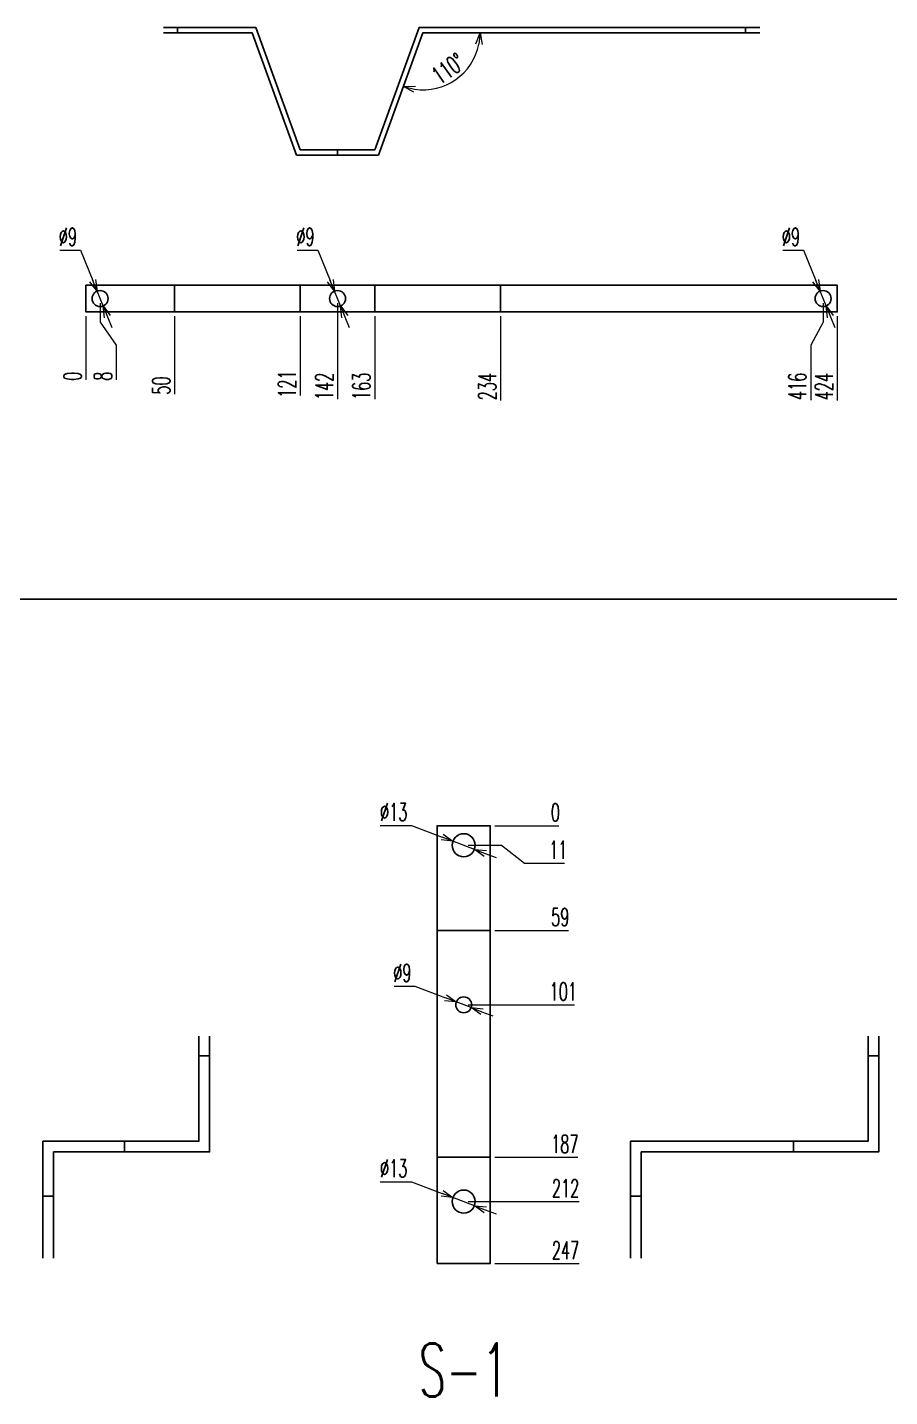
# Model space of a CAD drawing. Header units: millimetres. Extents: x 173893 to 258446, y -176540 to -123824.
# Drawn here: x 187419 to 187905, y -148383 to -147611 of the extents above; entities that cross this region are included whole.
import ezdxf
from ezdxf.enums import TextEntityAlignment as Align

# ---------------------------------------------------------------- set-up
doc = ezdxf.new("R2010")
doc.units = ezdxf.units.MM
doc.header["$LTSCALE"] = 3
doc.layers.add('@.DM. NÉT CHÍNH', color=7, linetype='Continuous')
doc.layers.add('@.VISIBLE', color=7, linetype='Continuous')
doc.styles.add('Ann_w01', font='romans.shx', dxfattribs={"width": 0.6, "bigfont": 'chineset.shx'})
doc.dimstyles.new('Dim 01_SC05', dxfattribs={"dimscale": 5, "dimtxt": 2, "dimasz": 1.3, "dimexe": 0.5, "dimexo": 0.5, "dimgap": 0.5, "dimtad": 1, "dimtoh": 1, "dimdec": 1, "dimzin": 12, "dimdsep": 46, "dimtxsty": 'Ann_w01', "dimblk": 'OPEN30', "dimcen": 1.5, "dimclrd": 6, "dimclre": 6, "dimclrt": 3, "dimadec": 1, "dimazin": 3, "dimtm": 1e-09, "dimtfac": 1, "dimtdec": 1, "dimtmove": 0, "dimatfit": 3, "dimldrblk": 'OPEN30', "dimfxl": 1, "dimtolj": 1, "dimlwd": 20, "dimlwe": 20, "dimarcsym": 0})

# ---------------------------------------------------------------- blocks, each defined once
blk = doc.blocks.new('*D1620')
at = {"layer": '@.DM. NÉT CHÍNH', "color": 6, "linetype": 'Continuous', "lineweight": 20, "transparency": 16777216}
blk.add_line((187451.62, -147773.59), (187451.62, -147809.39), dxfattribs=at)
at = {"layer": 'Defpoints', "color": 0, "linetype": 'Continuous', "transparency": 16777216}
for p in [(187451.62, -147763.59), (187451.62, -147771.09), (187451.62, -147802.89)]:
    blk.add_point(p, dxfattribs=at)
at = {"layer": '@.DM. NÉT CHÍNH', "color": 3, "linetype": 'Continuous', "transparency": 16777216, "insert": (187444.12, -147807.39), "char_height": 10, "attachment_point": 5, "rotation": 90, "style": 'Ann_w01'}
blk.add_mtext('\\A1;0', dxfattribs=at)
blk = doc.blocks.new('_Open30')
at = {"color": 0, "linetype": 'ByBlock', "lineweight": -2}
for p, q in [((-1, 0.27), (0, 0)), ((0, 0), (-1, -0.27)), ((0, 0), (-1, 0))]:
    blk.add_line(p, q, dxfattribs=at)
blk = doc.blocks.new('*D1612')
at = {"layer": '@.DM. NÉT CHÍNH', "color": 6, "linetype": 'Continuous', "lineweight": 20, "transparency": 16777216}
for p, q in [((187459.62, -147766.09), (187459.62, -147776.89)), ((187459.62, -147776.89), (187468.76, -147789.89)), ((187468.76, -147789.89), (187468.76, -147809.39))]:
    blk.add_line(p, q, dxfattribs=at)
at = {"layer": 'Defpoints', "color": 0, "linetype": 'Continuous', "transparency": 16777216}
for p in [(187451.62, -147763.59), (187459.62, -147763.59), (187468.76, -147802.89)]:
    blk.add_point(p, dxfattribs=at)
at = {"layer": '@.DM. NÉT CHÍNH', "color": 3, "linetype": 'Continuous', "transparency": 16777216, "insert": (187461.26, -147807.39), "char_height": 10, "attachment_point": 5, "rotation": 90, "style": 'Ann_w01'}
blk.add_mtext('\\A1;8', dxfattribs=at)
blk = doc.blocks.new('*D1621')
at = {"layer": '@.DM. NÉT CHÍNH', "color": 6, "linetype": 'Continuous', "lineweight": 20, "transparency": 16777216}
blk.add_line((187501.62, -147773.59), (187501.62, -147817.54), dxfattribs=at)
at = {"layer": 'Defpoints', "color": 0, "linetype": 'Continuous', "transparency": 16777216}
for p in [(187451.62, -147763.59), (187501.62, -147771.09), (187501.62, -147805.32)]:
    blk.add_point(p, dxfattribs=at)
at = {"layer": '@.DM. NÉT CHÍNH', "color": 3, "linetype": 'Continuous', "transparency": 16777216, "insert": (187494.12, -147812.68), "char_height": 10, "attachment_point": 5, "rotation": 90, "style": 'Ann_w01'}
blk.add_mtext('\\A1;50', dxfattribs=at)
blk = doc.blocks.new('*D1622')
at = {"layer": '@.DM. NÉT CHÍNH', "color": 6, "linetype": 'Continuous', "lineweight": 20, "transparency": 16777216}
blk.add_line((187572.62, -147773.59), (187572.62, -147818.25), dxfattribs=at)
at = {"layer": 'Defpoints', "color": 0, "linetype": 'Continuous', "transparency": 16777216}
for p in [(187451.62, -147763.59), (187572.62, -147771.09), (187572.62, -147802.89)]:
    blk.add_point(p, dxfattribs=at)
at = {"layer": '@.DM. NÉT CHÍNH', "color": 3, "linetype": 'Continuous', "transparency": 16777216, "insert": (187565.12, -147811.82), "char_height": 10, "attachment_point": 5, "rotation": 90, "style": 'Ann_w01'}
blk.add_mtext('\\A1;121', dxfattribs=at)
blk = doc.blocks.new('*D1623')
at = {"layer": '@.DM. NÉT CHÍNH', "color": 6, "linetype": 'Continuous', "lineweight": 20, "transparency": 16777216}
blk.add_line((187593.62, -147766.09), (187593.62, -147820.39), dxfattribs=at)
at = {"layer": 'Defpoints', "color": 0, "linetype": 'Continuous', "transparency": 16777216}
for p in [(187451.62, -147763.59), (187593.62, -147763.59), (187593.62, -147803.32)]:
    blk.add_point(p, dxfattribs=at)
at = {"layer": '@.DM. NÉT CHÍNH', "color": 3, "linetype": 'Continuous', "transparency": 16777216, "insert": (187586.12, -147813.11), "char_height": 10, "attachment_point": 5, "rotation": 90, "style": 'Ann_w01'}
blk.add_mtext('\\A1;142', dxfattribs=at)
blk = doc.blocks.new('*D1624')
at = {"layer": '@.DM. NÉT CHÍNH', "color": 6, "linetype": 'Continuous', "lineweight": 20, "transparency": 16777216}
blk.add_line((187614.62, -147773.59), (187614.62, -147820.39), dxfattribs=at)
at = {"layer": 'Defpoints', "color": 0, "linetype": 'Continuous', "transparency": 16777216}
for p in [(187451.62, -147763.59), (187614.62, -147771.09), (187614.62, -147803.32)]:
    blk.add_point(p, dxfattribs=at)
at = {"layer": '@.DM. NÉT CHÍNH', "color": 3, "linetype": 'Continuous', "transparency": 16777216, "insert": (187607.12, -147813.11), "char_height": 10, "attachment_point": 5, "rotation": 90, "style": 'Ann_w01'}
blk.add_mtext('\\A1;163', dxfattribs=at)
blk = doc.blocks.new('*D1625')
at = {"layer": '@.DM. NÉT CHÍNH', "color": 6, "linetype": 'Continuous', "lineweight": 20, "transparency": 16777216}
blk.add_line((187685.62, -147773.59), (187685.62, -147821.11), dxfattribs=at)
at = {"layer": 'Defpoints', "color": 0, "linetype": 'Continuous', "transparency": 16777216}
for p in [(187451.62, -147763.59), (187685.62, -147771.09), (187685.62, -147802.89)]:
    blk.add_point(p, dxfattribs=at)
at = {"layer": '@.DM. NÉT CHÍNH', "color": 3, "linetype": 'Continuous', "transparency": 16777216, "insert": (187678.12, -147813.25), "char_height": 10, "attachment_point": 5, "rotation": 90, "style": 'Ann_w01'}
blk.add_mtext('\\A1;234', dxfattribs=at)
blk = doc.blocks.new('*D1613')
at = {"layer": '@.DM. NÉT CHÍNH', "color": 6, "linetype": 'Continuous', "lineweight": 20, "transparency": 16777216}
for p, q in [((187867.62, -147766.09), (187867.62, -147776.89)), ((187867.62, -147776.89), (187860.65, -147789.89)), ((187860.65, -147789.89), (187860.65, -147820.82))]:
    blk.add_line(p, q, dxfattribs=at)
at = {"layer": 'Defpoints', "color": 0, "linetype": 'Continuous', "transparency": 16777216}
for p in [(187451.62, -147763.59), (187867.62, -147763.59), (187860.65, -147802.89)]:
    blk.add_point(p, dxfattribs=at)
at = {"layer": '@.DM. NÉT CHÍNH', "color": 3, "linetype": 'Continuous', "transparency": 16777216, "insert": (187853.15, -147813.11), "char_height": 10, "attachment_point": 5, "rotation": 90, "style": 'Ann_w01'}
blk.add_mtext('\\A1;416', dxfattribs=at)
blk = doc.blocks.new('*D1626')
at = {"layer": '@.DM. NÉT CHÍNH', "color": 6, "linetype": 'Continuous', "lineweight": 20, "transparency": 16777216}
blk.add_line((187875.62, -147773.59), (187875.62, -147821.11), dxfattribs=at)
at = {"layer": 'Defpoints', "color": 0, "linetype": 'Continuous', "transparency": 16777216}
for p in [(187451.62, -147763.59), (187875.62, -147771.09), (187875.62, -147802.89)]:
    blk.add_point(p, dxfattribs=at)
at = {"layer": '@.DM. NÉT CHÍNH', "color": 3, "linetype": 'Continuous', "transparency": 16777216, "insert": (187868.12, -147813.25), "char_height": 10, "attachment_point": 5, "rotation": 90, "style": 'Ann_w01'}
blk.add_mtext('\\A1;424', dxfattribs=at)
blk = doc.blocks.new('*D1627')
at = {"layer": '@.DM. NÉT CHÍNH', "color": 6, "linetype": 'Continuous', "lineweight": 20, "transparency": 16777216}
for p, q in [((187844.91, -147736.24), (187856.55, -147736.24)), ((187856.55, -147736.24), (187863.49, -147753.39)), ((187869.3, -147767.76), (187865.93, -147759.42)), ((187871.74, -147773.79), (187874.18, -147779.81))]:
    blk.add_line(p, q, dxfattribs=at)
at = {"layer": 'Defpoints', "color": 0, "linetype": 'Continuous', "transparency": 16777216}
for p in [(187865.93, -147759.42), (187869.3, -147767.76)]:
    blk.add_point(p, dxfattribs=at)
at = {"layer": '@.DM. NÉT CHÍNH', "color": 6, "linetype": 'Continuous', "lineweight": 20, "transparency": 16777216, "xscale": 6.5, "yscale": 6.5, "zscale": 6.5}
for p, rotation in [((187865.93, -147759.42), 292.0215451904119), ((187869.3, -147767.76), 112.0215451904119)]:
    blk.add_blockref('_Open30', p, dxfattribs=dict(at, rotation=rotation))
at = {"layer": '@.DM. NÉT CHÍNH', "color": 3, "linetype": 'Continuous', "transparency": 16777216, "insert": (187849.48, -147728.74), "char_height": 10, "attachment_point": 5, "style": 'Ann_w01'}
blk.add_mtext('\\A1;∅9', dxfattribs=at)
blk = doc.blocks.new('*D1628')
at = {"layer": '@.DM. NÉT CHÍNH', "color": 6, "linetype": 'Continuous', "lineweight": 20, "transparency": 16777216}
for p, q in [((187570.91, -147736.24), (187582.55, -147736.24)), ((187582.55, -147736.24), (187589.49, -147753.39)), ((187595.3, -147767.76), (187591.93, -147759.42)), ((187597.74, -147773.79), (187600.18, -147779.81))]:
    blk.add_line(p, q, dxfattribs=at)
at = {"layer": 'Defpoints', "color": 0, "linetype": 'Continuous', "transparency": 16777216}
for p in [(187591.93, -147759.42), (187595.3, -147767.76)]:
    blk.add_point(p, dxfattribs=at)
at = {"layer": '@.DM. NÉT CHÍNH', "color": 6, "linetype": 'Continuous', "lineweight": 20, "transparency": 16777216, "xscale": 6.5, "yscale": 6.5, "zscale": 6.5}
for p, rotation in [((187591.93, -147759.42), 292.0215451903463), ((187595.3, -147767.76), 112.0215451903462)]:
    blk.add_blockref('_Open30', p, dxfattribs=dict(at, rotation=rotation))
at = {"layer": '@.DM. NÉT CHÍNH', "color": 3, "linetype": 'Continuous', "transparency": 16777216, "insert": (187575.48, -147728.74), "char_height": 10, "attachment_point": 5, "style": 'Ann_w01'}
blk.add_mtext('\\A1;∅9', dxfattribs=at)
blk = doc.blocks.new('*D1629')
at = {"layer": '@.DM. NÉT CHÍNH', "color": 6, "linetype": 'Continuous', "lineweight": 20, "transparency": 16777216}
for p, q in [((187436.91, -147736.24), (187448.55, -147736.24)), ((187448.55, -147736.24), (187455.49, -147753.39)), ((187461.3, -147767.76), (187457.93, -147759.42)), ((187463.74, -147773.79), (187466.18, -147779.81))]:
    blk.add_line(p, q, dxfattribs=at)
at = {"layer": 'Defpoints', "color": 0, "linetype": 'Continuous', "transparency": 16777216}
for p in [(187457.93, -147759.42), (187461.3, -147767.76)]:
    blk.add_point(p, dxfattribs=at)
at = {"layer": '@.DM. NÉT CHÍNH', "color": 6, "linetype": 'Continuous', "lineweight": 20, "transparency": 16777216, "xscale": 6.5, "yscale": 6.5, "zscale": 6.5}
for p, rotation in [((187457.93, -147759.42), 292.0215451900722), ((187461.3, -147767.76), 112.0215451900722)]:
    blk.add_blockref('_Open30', p, dxfattribs=dict(at, rotation=rotation))
at = {"layer": '@.DM. NÉT CHÍNH', "color": 3, "linetype": 'Continuous', "transparency": 16777216, "insert": (187441.48, -147728.74), "char_height": 10, "attachment_point": 5, "style": 'Ann_w01'}
blk.add_mtext('\\A1;∅9', dxfattribs=at)
blk = doc.blocks.new('*D1712')
at = {"color": 6, "lineweight": 20, "transparency": 16777216}
blk.add_line((187682.32, -148307.95), (187730, -148307.95), dxfattribs=at)
at = {"layer": 'Defpoints', "color": 0, "transparency": 16777216}
for p in [(187664.82, -148060.95), (187679.82, -148307.95), (187712.07, -148307.95)]:
    blk.add_point(p, dxfattribs=at)
at = {"color": 3, "transparency": 16777216, "insert": (187722.29, -148300.45), "char_height": 10, "attachment_point": 5, "style": 'Ann_w01'}
blk.add_mtext('\\A1;247', dxfattribs=at)
blk = doc.blocks.new('*D1713')
at = {"color": 6, "lineweight": 20, "transparency": 16777216}
blk.add_line((187667.32, -148272.95), (187730, -148272.95), dxfattribs=at)
at = {"layer": 'Defpoints', "color": 0, "transparency": 16777216}
for p in [(187664.82, -148060.95), (187664.82, -148272.95), (187712.07, -148272.95)]:
    blk.add_point(p, dxfattribs=at)
at = {"color": 3, "transparency": 16777216, "insert": (187722.29, -148265.45), "char_height": 10, "attachment_point": 5, "style": 'Ann_w01'}
blk.add_mtext('\\A1;212', dxfattribs=at)
blk = doc.blocks.new('*D1714')
at = {"color": 6, "lineweight": 20, "transparency": 16777216}
blk.add_line((187682.32, -148247.95), (187729.14, -148247.95), dxfattribs=at)
at = {"layer": 'Defpoints', "color": 0, "transparency": 16777216}
for p in [(187664.82, -148060.95), (187679.82, -148247.95), (187712.07, -148247.95)]:
    blk.add_point(p, dxfattribs=at)
at = {"color": 3, "transparency": 16777216, "insert": (187721.86, -148240.45), "char_height": 10, "attachment_point": 5, "style": 'Ann_w01'}
blk.add_mtext('\\A1;187', dxfattribs=at)
blk = doc.blocks.new('*D1715')
at = {"color": 6, "lineweight": 20, "transparency": 16777216}
blk.add_line((187667.32, -148161.95), (187727.43, -148161.95), dxfattribs=at)
at = {"layer": 'Defpoints', "color": 0, "transparency": 16777216}
for p in [(187664.82, -148060.95), (187664.82, -148161.95), (187712.07, -148161.95)]:
    blk.add_point(p, dxfattribs=at)
at = {"color": 3, "transparency": 16777216, "insert": (187721, -148154.45), "char_height": 10, "attachment_point": 5, "style": 'Ann_w01'}
blk.add_mtext('\\A1;101', dxfattribs=at)
blk = doc.blocks.new('*D1716')
at = {"color": 6, "lineweight": 20, "transparency": 16777216}
blk.add_line((187682.32, -148119.95), (187724, -148119.95), dxfattribs=at)
at = {"layer": 'Defpoints', "color": 0, "transparency": 16777216}
for p in [(187664.82, -148060.95), (187679.82, -148119.95), (187712.07, -148119.95)]:
    blk.add_point(p, dxfattribs=at)
at = {"color": 3, "transparency": 16777216, "insert": (187719.29, -148112.45), "char_height": 10, "attachment_point": 5, "style": 'Ann_w01'}
blk.add_mtext('\\A1;59', dxfattribs=at)
blk = doc.blocks.new('*D1717')
at = {"color": 6, "lineweight": 20, "transparency": 16777216}
for p, q in [((187667.32, -148071.95), (187686.07, -148071.95)), ((187686.07, -148071.95), (187699.07, -148082.03)), ((187699.07, -148082.03), (187721.71, -148082.03))]:
    blk.add_line(p, q, dxfattribs=at)
at = {"layer": 'Defpoints', "color": 0, "transparency": 16777216}
for p in [(187664.82, -148060.95), (187664.82, -148071.95), (187712.07, -148082.03)]:
    blk.add_point(p, dxfattribs=at)
at = {"color": 3, "transparency": 16777216, "insert": (187718.14, -148074.53), "char_height": 10, "attachment_point": 5, "style": 'Ann_w01'}
blk.add_mtext('\\A1;11', dxfattribs=at)
blk = doc.blocks.new('*D1718')
at = {"color": 6, "lineweight": 20, "transparency": 16777216}
blk.add_line((187682.32, -148060.95), (187718.57, -148060.95), dxfattribs=at)
at = {"layer": 'Defpoints', "color": 0, "transparency": 16777216}
for p in [(187664.82, -148060.95), (187679.82, -148060.95), (187712.07, -148060.95)]:
    blk.add_point(p, dxfattribs=at)
at = {"color": 3, "transparency": 16777216, "insert": (187716.57, -148053.45), "char_height": 10, "attachment_point": 5, "style": 'Ann_w01'}
blk.add_mtext('\\A1;0', dxfattribs=at)
blk = doc.blocks.new('*D1719')
at = {"color": 6, "lineweight": 20, "transparency": 16777216}
for p, q in [((187617.74, -148060.76), (187635.38, -148060.76)), ((187635.38, -148060.76), (187652.67, -148067.33)), ((187670.9, -148074.26), (187658.75, -148069.64)), ((187676.98, -148076.57), (187683.05, -148078.88))]:
    blk.add_line(p, q, dxfattribs=at)
at = {"layer": 'Defpoints', "color": 0, "transparency": 16777216}
for p in [(187658.75, -148069.64), (187670.9, -148074.26)]:
    blk.add_point(p, dxfattribs=at)
at = {"color": 6, "lineweight": 20, "transparency": 16777216, "xscale": 6.5, "yscale": 6.5, "zscale": 6.5}
for p, rotation in [((187658.75, -148069.64), 339.1839511001155), ((187670.9, -148074.26), 159.1839511001155)]:
    blk.add_blockref('_Open30', p, dxfattribs=dict(at, rotation=rotation))
at = {"color": 3, "transparency": 16777216, "insert": (187625.31, -148053.26), "char_height": 10, "attachment_point": 5, "style": 'Ann_w01'}
blk.add_mtext('\\A1;∅13', dxfattribs=at)
blk = doc.blocks.new('*D1720')
at = {"color": 6, "lineweight": 20, "transparency": 16777216}
for p, q in [((187625.61, -148151.47), (187637.25, -148151.47)), ((187637.25, -148151.47), (187654.54, -148158.05)), ((187669.03, -148163.55), (187660.62, -148160.36)), ((187675.11, -148165.86), (187681.18, -148168.17))]:
    blk.add_line(p, q, dxfattribs=at)
at = {"layer": 'Defpoints', "color": 0, "transparency": 16777216}
for p in [(187660.62, -148160.36), (187669.03, -148163.55)]:
    blk.add_point(p, dxfattribs=at)
at = {"color": 6, "lineweight": 20, "transparency": 16777216, "xscale": 6.5, "yscale": 6.5, "zscale": 6.5}
for p, rotation in [((187660.62, -148160.36), 339.183951100476), ((187669.03, -148163.55), 159.1839511004761)]:
    blk.add_blockref('_Open30', p, dxfattribs=dict(at, rotation=rotation))
at = {"color": 3, "transparency": 16777216, "insert": (187630.18, -148143.97), "char_height": 10, "attachment_point": 5, "style": 'Ann_w01'}
blk.add_mtext('\\A1;∅9', dxfattribs=at)
blk = doc.blocks.new('*D1721')
at = {"color": 6, "lineweight": 20, "transparency": 16777216}
for p, q in [((187617.74, -148261.76), (187635.38, -148261.76)), ((187635.38, -148261.76), (187652.67, -148268.33)), ((187670.9, -148275.26), (187658.75, -148270.64)), ((187676.98, -148277.57), (187683.05, -148279.88))]:
    blk.add_line(p, q, dxfattribs=at)
at = {"layer": 'Defpoints', "color": 0, "transparency": 16777216}
for p in [(187658.75, -148270.64), (187670.9, -148275.26)]:
    blk.add_point(p, dxfattribs=at)
at = {"color": 6, "lineweight": 20, "transparency": 16777216, "xscale": 6.5, "yscale": 6.5, "zscale": 6.5}
for p, rotation in [((187658.75, -148270.64), 339.1839510997845), ((187670.9, -148275.26), 159.1839510997845)]:
    blk.add_blockref('_Open30', p, dxfattribs=dict(at, rotation=rotation))
at = {"color": 3, "transparency": 16777216, "insert": (187625.31, -148254.26), "char_height": 10, "attachment_point": 5, "style": 'Ann_w01'}
blk.add_mtext('\\A1;∅13', dxfattribs=at)
blk = doc.blocks.new('*D4299')
at = {"layer": '@.DM. NÉT CHÍNH', "color": 6, "linetype": 'Continuous', "lineweight": 20, "transparency": 16777216}
blk.add_arc((187641.83, -147613.61), 32.24, 261.5712, 348.4288, dxfattribs=at)
at = {"layer": 'Defpoints', "color": 0, "linetype": 'Continuous', "transparency": 16777216}
for p in [(187641.83, -147613.61), (187641.83, -147613.61), (187831.86, -147613.61), (187651.08, -147644.49), (187616.72, -147682.61)]:
    blk.add_point(p, dxfattribs=at)
at = {"layer": '@.DM. NÉT CHÍNH', "color": 6, "linetype": 'Continuous', "lineweight": 20, "transparency": 16777216, "xscale": 6.5, "yscale": 6.5, "zscale": 6.5}
for p, rotation in [((187674.07, -147613.61), 84.2144000897872), ((187630.8, -147643.9), 165.7855999102004)]:
    blk.add_blockref('_Open30', p, dxfattribs=dict(at, rotation=rotation))
at = {"layer": '@.DM. NÉT CHÍNH', "color": 3, "linetype": 'Continuous', "transparency": 16777216, "insert": (187656.02, -147633.87), "char_height": 10, "attachment_point": 5, "rotation": 35, "style": 'Ann_w01'}
blk.add_mtext('\\A1;110°', dxfattribs=at)

msp = doc.modelspace()

# ---------------------------------------------------------------- linework, layer by layer
at = {"color": 2}
for p, q in [((187898.98, -148190.7), (187892.98, -148190.7)), ((187892.98, -148190.7), (187898.98, -148190.7)), ((187850.98, -148238.9), (187850.98, -148244.9)), ((187758.98, -148269.9), (187764.98, -148269.9)), ((187649.82, -148307.95), (187679.82, -148307.95))]:
    msp.add_line(p, q, dxfattribs=at)
for points in [[(187649.82, -148307.95), (187649.82, -148060.95), (187679.82, -148060.95), (187679.82, -148307.95)], [(187649.82, -148307.95), (187649.82, -148119.95), (187679.82, -148119.95), (187679.82, -148307.95)], [(187649.82, -148307.95), (187649.82, -148247.95), (187679.82, -148247.95), (187679.82, -148307.95)]]:
    msp.add_lwpolyline(points, close=True, dxfattribs=at)
at = {"color": 1}
for points in [[(187515.38, -148179.7), (187515.38, -148203.9), (187515.38, -148238.9), (187488.38, -148238.9), (187427.38, -148238.9), (187427.38, -148304.9)], [(187521.38, -148179.7), (187521.38, -148203.9), (187521.38, -148244.9), (187488.38, -148244.9), (187433.38, -148244.9), (187433.38, -148304.9)]]:
    msp.add_lwpolyline(points, dxfattribs=at)
at = {"color": 2}
for points in [[(187892.98, -148179.7), (187892.98, -148203.9), (187892.98, -148238.9), (187865.98, -148238.9), (187758.98, -148238.9), (187758.98, -148304.9)], [(187898.98, -148179.7), (187898.98, -148203.9), (187898.98, -148244.9), (187865.98, -148244.9), (187764.98, -148244.9), (187764.98, -148304.9)]]:
    msp.add_lwpolyline(points, dxfattribs=at)
for centre, radius in [((187664.82, -148071.95), 6.5), ((187664.82, -148161.95), 4.5), ((187664.82, -148272.95), 6.5)]:
    msp.add_circle(centre, radius, dxfattribs=at)
at = {"layer": '@.DM. NÉT CHÍNH', "color": 1, "linetype": 'Continuous'}
for p, q in [((187503.35, -147613.61), (187503.35, -147610.61)), ((187823.88, -147613.61), (187823.88, -147610.61)), ((187593.62, -147679.61), (187593.62, -147682.61)), ((187451.62, -147756.09), (187451.62, -147771.09))]:
    msp.add_line(p, q, dxfattribs=at)
at = {"layer": '@.DM. NÉT CHÍNH', "linetype": 'Continuous'}
for p, q in [((186029.84, -147933.06), (190921.35, -147933.06)), ((187515.38, -148190.7), (187521.38, -148190.7)), ((187473.38, -148238.9), (187473.38, -148244.9)), ((187427.38, -148269.9), (187433.38, -148269.9))]:
    msp.add_line(p, q, dxfattribs=at)
at = {"layer": '@.DM. NÉT CHÍNH', "color": 1, "linetype": 'Continuous'}
for points in [[(187495.35, -147610.61), (187547.5, -147610.61), (187572.62, -147679.61), (187614.62, -147679.61), (187639.73, -147610.61), (187831.86, -147610.61)], [(187495.35, -147613.61), (187545.4, -147613.61), (187570.51, -147682.61), (187616.72, -147682.61), (187641.83, -147613.61), (187831.86, -147613.61)]]:
    msp.add_lwpolyline(points, dxfattribs=at)
for points in [[(187451.62, -147756.09), (187501.62, -147756.09), (187501.62, -147771.09), (187451.62, -147771.09)], [(187451.62, -147756.09), (187572.62, -147756.09), (187572.62, -147771.09), (187451.62, -147771.09)], [(187451.62, -147756.09), (187614.62, -147756.09), (187614.62, -147771.09), (187451.62, -147771.09)], [(187451.62, -147756.09), (187685.62, -147756.09), (187685.62, -147771.09), (187451.62, -147771.09)], [(187451.62, -147756.09), (187875.62, -147756.09), (187875.62, -147771.09), (187451.62, -147771.09)]]:
    msp.add_lwpolyline(points, close=True, dxfattribs=at)
for centre in [(187459.62, -147763.59), (187593.62, -147763.59), (187867.62, -147763.59)]:
    msp.add_circle(centre, 4.5, dxfattribs=at)
at = {"layer": '@.VISIBLE', "color": 1}
msp.add_line((187521.38, -148190.7), (187515.38, -148190.7), dxfattribs=at)

# ---------------------------------------------------------------- texts
at = {"style": 'Ann_w01', "width": 0.6}
msp.add_text('S-1', height=30, dxfattribs=at).set_placement((187664.83, -148367.95), align=Align.MIDDLE_CENTER)

# ---------------------------------------------------------------- dimensions: what is measured, and where the dimension line sits
at = {"color": 2}
for p1, p2, picture, middle in [((187670.9, -148074.26), (187658.75, -148069.64), '*D1719', (187625.31, -148060.76)), ((187669.03, -148163.55), (187660.62, -148160.36), '*D1720', (187630.18, -148151.47)), ((187670.9, -148275.26), (187658.75, -148270.64), '*D1721', (187625.31, -148261.76))]:
    dim = msp.add_diameter_dim_2p(p1=p1, p2=p2, dimstyle='Dim 01_SC05', dxfattribs=at)
    dim.commit()
    dim.dimension.update_dxf_attribs({"geometry": picture, "text_midpoint": middle, "dimtype": 163})
for feature_location, offset, origin, picture, middle in [((187679.82404927, -148060.95418489), (32.24707869, 0), (187664.82404927, -148060.95418489), '*D1718', (187716.57112796, -148053.45418489)), ((187679.82, -148307.95), (32.25, 0), (187664.82, -148060.95), '*D1712', (187722.29, -148300.45)), ((187664.82, -148272.95), (47.25, 0), (187664.82, -148060.95), '*D1713', (187722.29, -148265.45)), ((187679.82, -148247.95), (32.25, 0), (187664.82, -148060.95), '*D1714', (187721.86, -148240.45)), ((187664.82, -148161.95), (47.25, 0), (187664.82, -148060.95), '*D1715', (187721, -148154.45)), ((187679.82, -148119.95), (32.25, 0), (187664.82, -148060.95), '*D1716', (187719.29, -148112.45)), ((187664.82, -148071.95), (47.25, -10.08), (187664.82, -148060.95), '*D1717', (187718.14, -148074.53))]:
    dim = msp.add_ordinate_dim(feature_location=feature_location, offset=offset, dtype=0, origin=origin, dimstyle='Dim 01_SC05', dxfattribs=at)
    dim.commit()
    dim.dimension.update_dxf_attribs({"geometry": picture, "text_midpoint": middle})
at = {"layer": '@.DM. NÉT CHÍNH', "linetype": 'Continuous'}
dim = msp.add_angular_dim_2l(base=(187651.08, -147644.49), line1=((187641.83, -147613.61), (187831.86, -147613.61)), line2=((187616.72, -147682.61), (187641.83, -147613.61)), dimstyle='Dim 01_SC05', dxfattribs=at)
dim.commit()
dim.dimension.update_dxf_attribs({"geometry": '*D4299', "text_midpoint": (187656.02, -147633.87)})
at = {"layer": '@.DM. NÉT CHÍNH', "color": 1, "linetype": 'Continuous'}
for p1, p2, picture, middle in [((187461.3, -147767.76), (187457.93, -147759.42), '*D1629', (187441.48, -147736.24)), ((187595.3, -147767.76), (187591.93, -147759.42), '*D1628', (187575.48, -147736.24)), ((187869.3, -147767.76), (187865.93, -147759.42), '*D1627', (187849.48, -147736.24))]:
    dim = msp.add_diameter_dim_2p(p1=p1, p2=p2, dimstyle='Dim 01_SC05', dxfattribs=at)
    dim.commit()
    dim.dimension.update_dxf_attribs({"geometry": picture, "text_midpoint": middle, "dimtype": 163})
for feature_location, offset, origin, picture, middle in [((187451.61512965, -147771.09103234), (0, -31.80301953), (187451.61512965, -147763.59103234), '*D1620', (187444.11512965, -147807.39405187)), ((187459.62, -147763.59), (9.15, -39.3), (187451.62, -147763.59), '*D1612', (187461.26, -147807.39)), ((187501.62, -147771.09), (0, -34.23), (187451.62, -147763.59), '*D1621', (187494.12, -147812.68)), ((187572.62, -147771.09), (0, -31.8), (187451.62, -147763.59), '*D1622', (187565.12, -147811.82)), ((187593.62, -147763.59), (0, -39.73), (187451.62, -147763.59), '*D1623', (187586.12, -147813.11)), ((187614.62, -147771.09), (0, -32.23), (187451.62, -147763.59), '*D1624', (187607.12, -147813.11)), ((187685.62, -147771.09), (0, -31.8), (187451.62, -147763.59), '*D1625', (187678.12, -147813.25)), ((187867.62, -147763.59), (-6.96, -39.3), (187451.62, -147763.59), '*D1613', (187853.15, -147813.11)), ((187875.62, -147771.09), (0, -31.8), (187451.62, -147763.59), '*D1626', (187868.12, -147813.25))]:
    dim = msp.add_ordinate_dim(feature_location=feature_location, offset=offset, dtype=1, origin=origin, dimstyle='Dim 01_SC05', dxfattribs=at)
    dim.commit()
    dim.dimension.update_dxf_attribs({"geometry": picture, "text_midpoint": middle})

doc.saveas('drawing.dxf')
